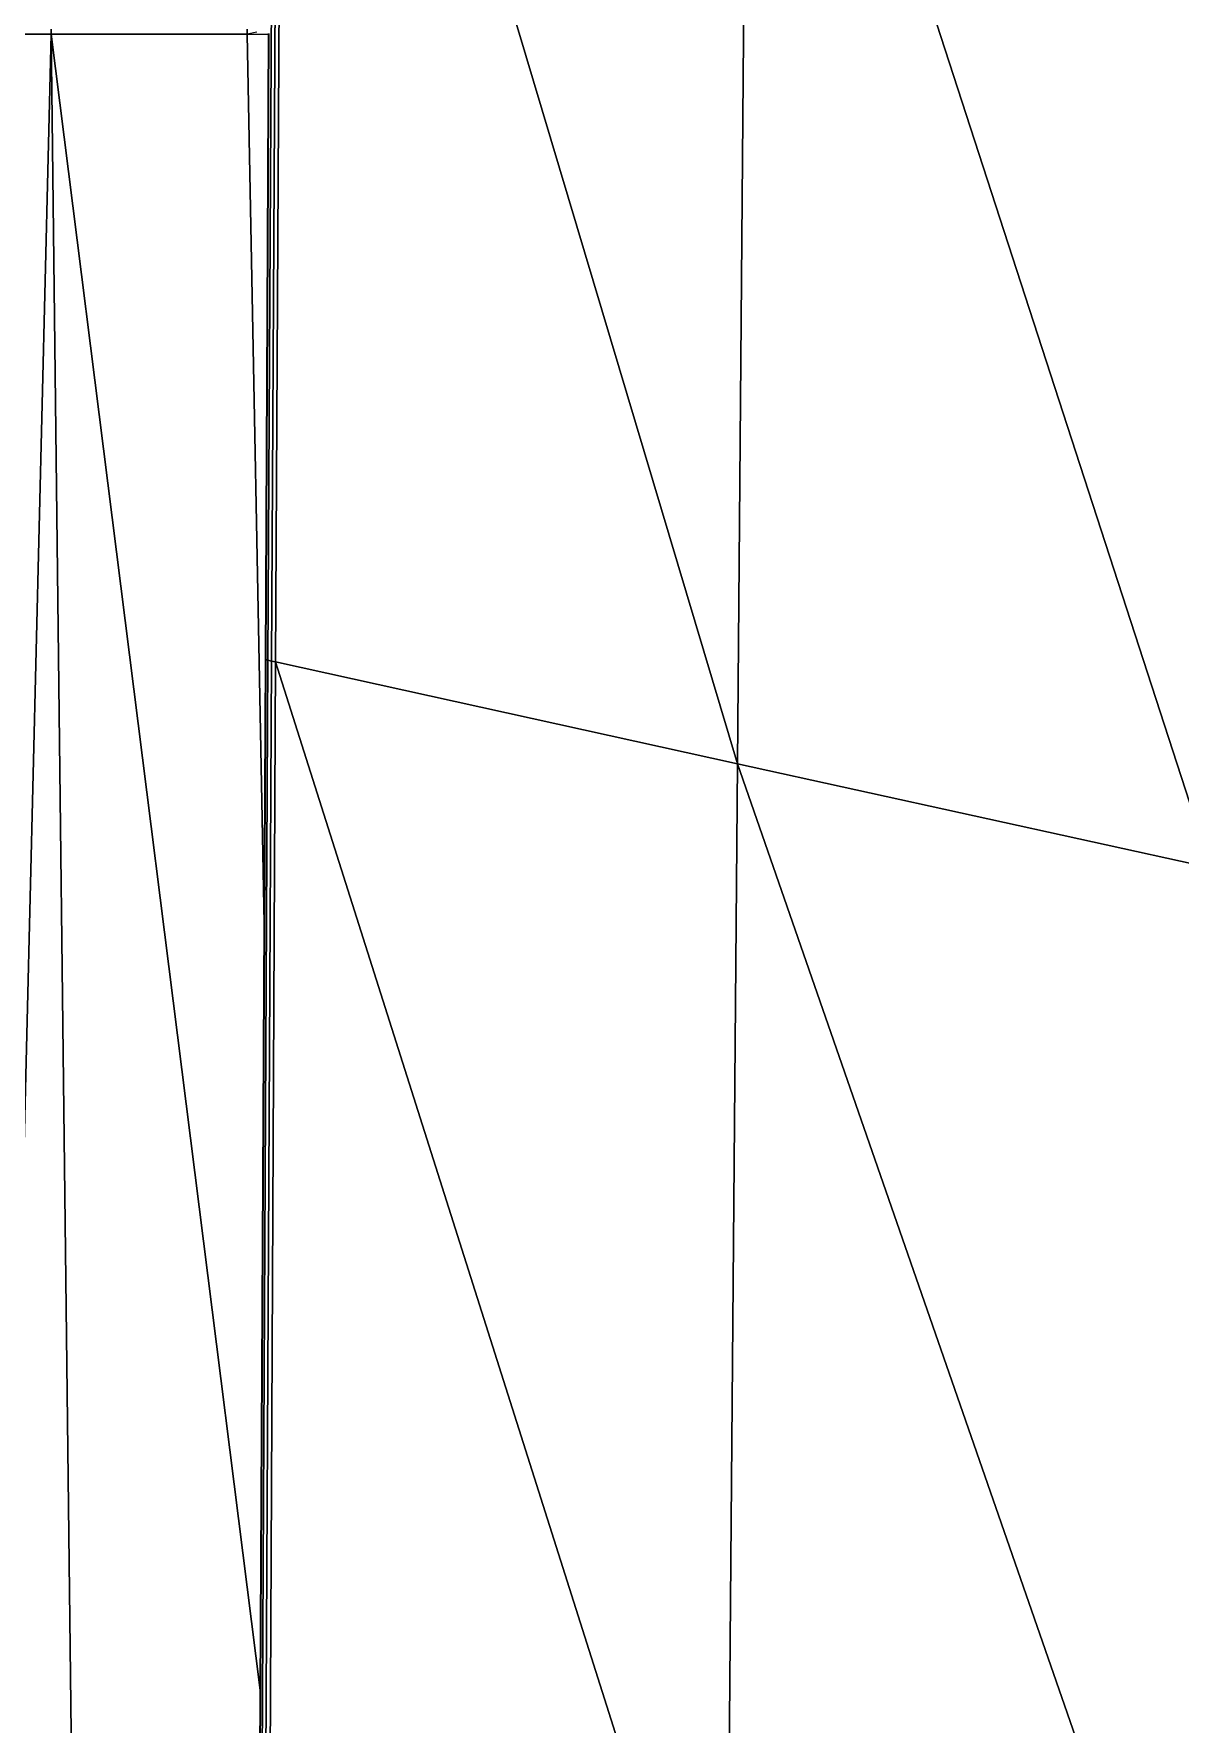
# Model space of a CAD drawing. Header units: inches. Extents: x 1 to 101, y 1 to 36.
# Drawn here: x 79.85 to 84.24, y 18.33 to 24.82 of the extents above; entities that cross this region are included whole.
import ezdxf

# ---------------------------------------------------------------- set-up
doc = ezdxf.new("R2010")
doc.units = ezdxf.units.IN
doc.header["$MEASUREMENT"] = 0
doc.layers.add('Default', color=7, linetype='Continuous')

msp = doc.modelspace()

# ---------------------------------------------------------------- linework, layer by layer
at = {"layer": 'Default', "color": 9, "lineweight": 0, "true_color": 0xc5c5c5, "transparency": 33554687}
for p, q in [((80.745, 22.4117), (80.7741, 27.8405)), ((80.7889, 27.8465), (80.7587, 22.4085)), ((80.7168, 16.9472), (80.745, 22.4117)), ((80.7587, 22.4085), (80.7308, 16.9472)), ((80.745, 22.4117), (80.7587, 22.4085)), ((80.7587, 22.4085), (80.745, 22.4117))]:
    msp.add_line(p, q, dxfattribs=at).dxf.unprotected_set("ltscale", 0)
at = {"layer": 'Default', "color": 253, "lineweight": 0, "true_color": 0xacacac, "transparency": 33554687}
for p, q in [((80.7741, 27.8405), (80.745, 22.4117)), ((80.7369, 22.4137), (80.7475, 24.8143)), ((80.7475, 24.8143), (80.7475, 24.8163)), ((80.745, 22.4117), (80.7369, 22.4137))]:
    msp.add_line(p, q, dxfattribs=at).dxf.unprotected_set("ltscale", 0)
at = {"layer": 'Default', "color": 7, "lineweight": 15, "ltscale": 5.289577, "transparency": 33554687}
for p, q in [((80.7741, 27.8405), (80.745, 22.4117)), ((80.7889, 27.8465), (80.7587, 22.4085)), ((80.7744, 22.405), (80.8037, 27.8477)), ((82.5885, 27.0817), (82.5465, 22.0144)), ((79.4587, 24.8144), (79.9126, 24.8144)), ((79.9128, 24.8328), (79.9126, 24.8144)), ((79.9126, 24.8144), (80.0804, 10.7274)), ((80.7152, 18.459), (79.9126, 24.8144)), ((79.9126, 24.8144), (80.665, 24.8143)), ((80.665, 24.8143), (80.665, 24.8328)), ((80.7017, 24.8214), (80.665, 24.8143)), ((80.665, 24.8143), (80.7475, 24.8143)), ((80.7475, 24.8143), (80.7369, 22.4137)), ((80.7168, 16.9472), (80.745, 22.4117)), ((80.7304, 21.401), (80.7369, 22.4137)), ((80.7308, 16.9472), (80.7587, 22.4085)), ((80.7369, 22.4137), (80.7357, 22.4142)), ((80.745, 22.4117), (80.7369, 22.4137)), ((80.7587, 22.4085), (80.745, 22.4117)), ((80.7469, 16.9472), (80.7744, 22.405)), ((80.7587, 22.4085), (80.7744, 22.405)), ((82.5465, 22.0144), (80.7744, 22.405)), ((82.5046, 16.9472), (82.5465, 22.0144)), ((82.5465, 22.0144), (84.3624, 21.6142)), ((80.7086, 16.9473), (80.7152, 18.459))]:
    msp.add_line(p, q, dxfattribs=at)
at = {"layer": 'Default', "color": 251, "lineweight": 0, "true_color": 0x6c6c6c, "transparency": 33554687}
for p, q in [((80.7587, 22.4085), (80.7889, 27.8465)), ((80.8037, 27.8477), (80.7744, 22.405)), ((80.7744, 22.405), (80.7587, 22.4085))]:
    msp.add_line(p, q, dxfattribs=at).dxf.unprotected_set("ltscale", 0)
at = {"layer": 'Default', "color": 9, "lineweight": 0, "true_color": 0xcbcbcb, "transparency": 33554687}
for p, q in [((80.7744, 22.405), (80.8037, 27.8477)), ((82.5465, 22.0144), (80.8037, 27.8477)), ((80.8037, 27.8477), (82.5465, 22.0144)), ((82.5465, 22.0144), (82.5885, 27.0817)), ((82.5885, 27.0817), (82.5465, 22.0144)), ((82.5885, 27.0817), (84.3624, 21.6142)), ((84.3624, 21.6142), (82.5885, 27.0817)), ((79.572, 10.7327), (79.9126, 24.8144)), ((79.9126, 24.8144), (80.0804, 10.7274)), ((80.0804, 10.7274), (79.9126, 24.8144)), ((79.9126, 24.8144), (80.7152, 18.459)), ((80.7152, 18.459), (79.9126, 24.8144)), ((79.9126, 24.8144), (80.665, 24.8143)), ((80.665, 24.8143), (80.7304, 21.401)), ((80.665, 24.8143), (80.7475, 24.8143)), ((80.7304, 21.401), (80.665, 24.8143)), ((80.7475, 24.8143), (80.7357, 22.4142)), ((80.7357, 22.4142), (80.7304, 21.401)), ((82.5046, 16.9472), (80.7744, 22.405)), ((80.7744, 22.405), (82.5465, 22.0144)), ((82.5465, 22.0144), (80.7744, 22.405)), ((82.5046, 16.9472), (82.5465, 22.0144)), ((82.5465, 22.0144), (82.5046, 16.9472)), ((84.3068, 16.9472), (82.5465, 22.0144)), ((82.5465, 22.0144), (84.3624, 21.6142)), ((84.3624, 21.6142), (82.5465, 22.0144)), ((82.5465, 22.0144), (84.3068, 16.9472)), ((80.7304, 21.401), (80.7152, 18.459)), ((80.7152, 18.459), (80.7074, 16.9473))]:
    msp.add_line(p, q, dxfattribs=at).dxf.unprotected_set("ltscale", 0)
at = {"layer": 'Default', "color": 9, "lineweight": 0, "true_color": 0xcacaca, "transparency": 33554687}
for p, q in [((79.4587, 24.8144), (79.9126, 24.8144)), ((79.9126, 24.8144), (79.572, 10.7327)), ((80.7469, 16.9472), (80.7744, 22.405)), ((80.7744, 22.405), (82.5046, 16.9472))]:
    msp.add_line(p, q, dxfattribs=at).dxf.unprotected_set("ltscale", 0)
at = {"layer": 'Default', "color": 9, "lineweight": 0, "true_color": 0xc8c8c8, "transparency": 33554687}
for p, q in [((79.9126, 24.8144), (79.4587, 24.8144)), ((79.9128, 24.8328), (79.9126, 24.8144))]:
    msp.add_line(p, q, dxfattribs=at).dxf.unprotected_set("ltscale", 0)
at = {"layer": 'Default', "color": 9, "lineweight": 0, "true_color": 0xc9c9c9, "transparency": 33554687}
for p, q in [((79.9126, 24.8144), (79.9128, 24.8328)), ((80.665, 24.8143), (79.9126, 24.8144)), ((80.665, 24.8328), (80.665, 24.8143))]:
    msp.add_line(p, q, dxfattribs=at).dxf.unprotected_set("ltscale", 0)
at = {"layer": 'Default', "color": 7, "lineweight": 35, "ltscale": 5.289577, "transparency": 33554687}
for p, q in [((80.7475, 24.8143), (80.7357, 22.4142)), ((80.7475, 24.8163), (80.7475, 24.8143)), ((80.7357, 22.4142), (80.7304, 21.401)), ((80.7304, 21.401), (80.7152, 18.459)), ((80.7152, 18.459), (80.7074, 16.9473))]:
    msp.add_line(p, q, dxfattribs=at)
at = {"layer": 'Default', "color": 253, "lineweight": 0, "true_color": 0xababab, "transparency": 33554687}
for p, q in [((80.745, 22.4117), (80.7168, 16.9472)), ((80.7304, 21.401), (80.7369, 22.4137)), ((80.7369, 22.4137), (80.745, 22.4117)), ((80.7152, 18.459), (80.7304, 21.401)), ((80.7086, 16.9473), (80.7152, 18.459))]:
    msp.add_line(p, q, dxfattribs=at).dxf.unprotected_set("ltscale", 0)
at = {"layer": 'Default', "color": 251, "lineweight": 0, "true_color": 0x656565, "transparency": 33554687}
for p, q in [((80.7308, 16.9472), (80.7587, 22.4085)), ((80.7744, 22.405), (80.7469, 16.9472)), ((80.7587, 22.4085), (80.7744, 22.405))]:
    msp.add_line(p, q, dxfattribs=at).dxf.unprotected_set("ltscale", 0)

doc.saveas('drawing.dxf')
